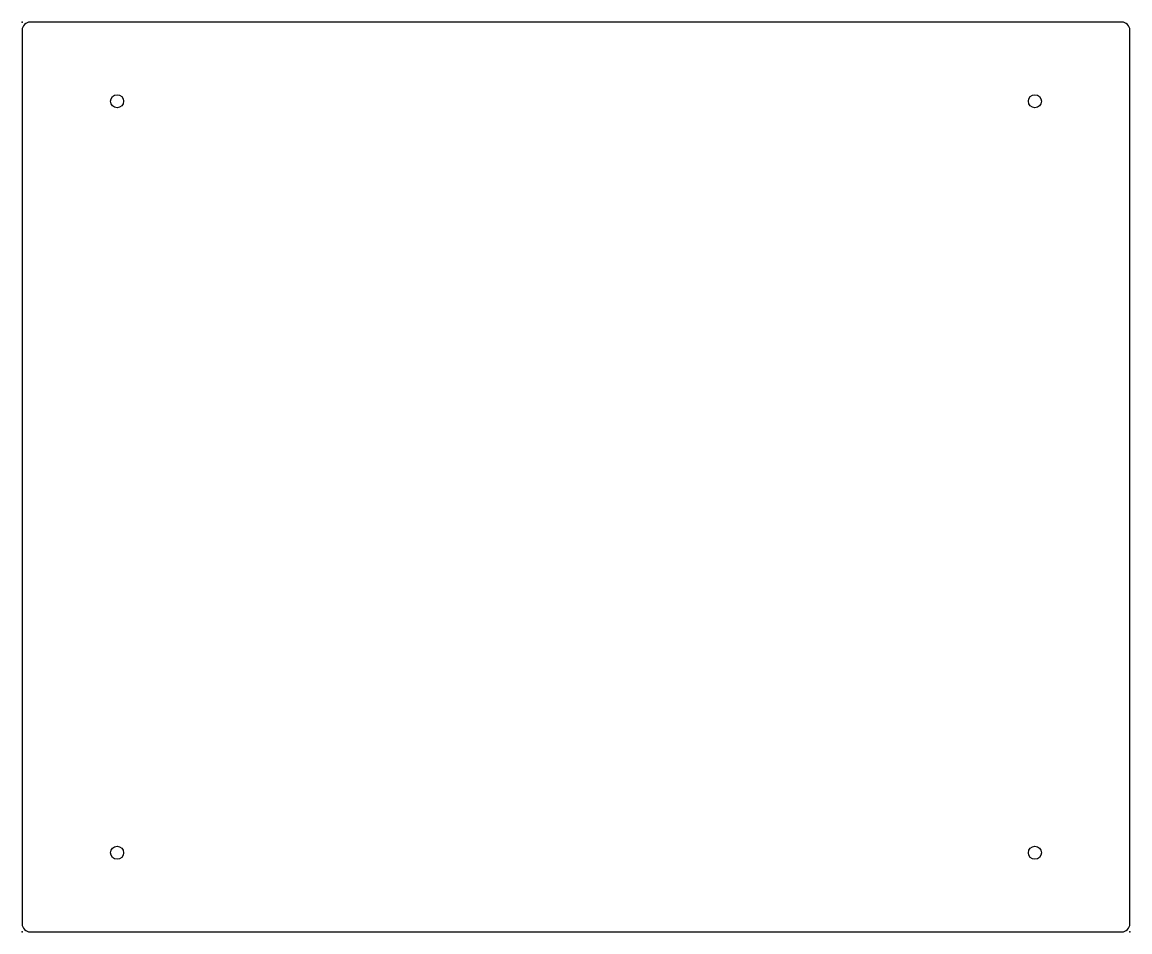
# Model space of a CAD drawing. Header units: millimetres. Extents: x 0 to 280, y 0 to 230.
import ezdxf

# ---------------------------------------------------------------- set-up
doc = ezdxf.new("R2010")
doc.units = ezdxf.units.MM
doc.layers.get('0').update_dxf_attribs({"linetype": 'CONTINUOUS'})

msp = doc.modelspace()

# ---------------------------------------------------------------- linework, layer by layer
msp.add_lwpolyline([(2, 0), (278, 0, 0.414214), (280, 2), (280, 228, 0.414214), (278, 230), (2, 230, 0.414214), (0, 228), (0, 2, 0.414214)], format="xyb", close=True)
for centre in [(24, 210), (256, 210), (24, 20), (256, 20)]:
    msp.add_circle(centre, 1.65)
for p in [(0, 230), (0, 0), (0, 0), (280, 0)]:
    msp.add_point(p)

doc.saveas('drawing.dxf')
